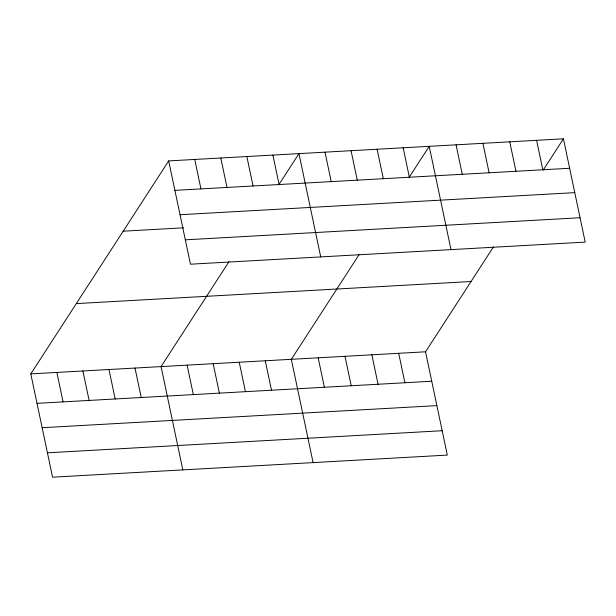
<?xml version="1.0" encoding="UTF-8"?>
<svg xmlns="http://www.w3.org/2000/svg" width="616" height="616" viewBox="0 0 616 616"><rect width="100%" height="100%" fill="white"/><g stroke="black" fill="none" stroke-linecap="round" stroke-linejoin="round"><path stroke-width="0.92" d="M493.447 246.916L425.541 351.798L447.308 455.093L52.568 477.184L30.8 373.889L168.692 160.907L563.432 138.816L585.2 242.111L190.459 264.202L168.692 160.907M228.967 261.715L161.069 366.597L182.829 469.892M278.732 184.854L298.952 153.623L320.72 256.911M359.236 254.431L291.329 359.313L313.097 462.601M408.993 177.57L429.221 146.331L450.989 249.619M543.212 170.054L563.432 138.816M174.898 190.359L569.638 168.276M180.034 214.73L574.774 192.639M123.185 231.192L183.668 227.805M185.324 239.832L580.064 217.741M76.307 303.603L471.048 281.512M30.8 373.889L425.541 351.798M37.006 403.341L431.747 381.25M42.142 427.712L436.883 405.621M47.432 452.814L442.173 430.723M536.59 140.317L542.796 169.777M509.748 141.826L515.954 171.279M482.906 143.328L489.112 172.78M456.063 144.829L462.27 174.282M403.164 147.786L409.37 177.239M377.115 149.249L383.321 178.702M398.698 353.299L404.905 382.752M351.058 150.704L357.265 180.157M371.856 354.801L378.062 384.253M325.009 152.16L331.215 181.612M345.014 356.302L351.22 385.762M318.172 357.804L324.378 387.264M272.903 155.078L279.11 184.531M246.847 156.533L253.053 185.986M265.28 360.768L271.487 390.221M220.798 157.996L227.004 187.449M239.224 362.223L245.43 391.676M194.741 159.452L200.947 188.904M213.175 363.686L219.381 393.139M187.118 365.142L193.324 394.594M135.012 368.06L141.218 397.512M108.963 369.515L115.169 398.968M82.906 370.971L89.112 400.431M56.857 372.434L63.063 401.886"/></g></svg>
